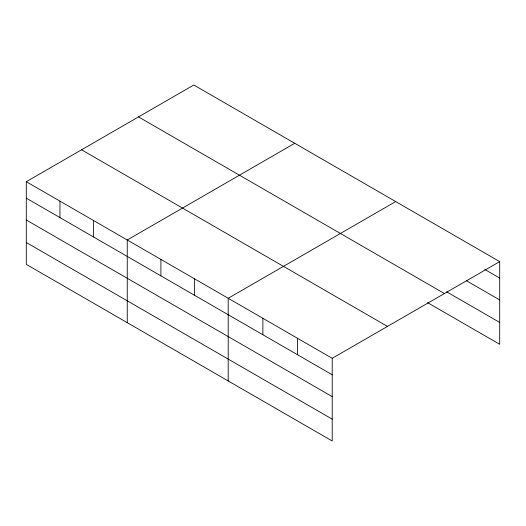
<?xml version="1.0" encoding="UTF-8"?>
<svg xmlns="http://www.w3.org/2000/svg" width="526" height="526" viewBox="0 0 526 526"><rect width="100%" height="100%" fill="white"/><g stroke="black" fill="none" stroke-linecap="round" stroke-linejoin="round"><path stroke-width="0.79" d="M332.215 396.63L332.215 358.318L26.3 181.7L26.3 264.381L332.215 440.998L332.215 396.63L26.3 220.013M427.526 302.628L499.7 344.3L499.7 261.619L193.785 85.002L26.3 181.7M294.738 143.289L127.253 239.987L127.253 322.662M395.69 201.57L228.205 298.268L228.205 380.942M332.215 358.318L499.7 261.619M484.84 269.503L499.7 278.076M466.444 280.733L499.7 299.932M446.633 291.805L499.7 322.445M138.516 116.917L444.431 293.534M81.569 149.792L387.484 326.409M26.3 198.157L332.215 374.775M26.3 242.525L332.215 419.143M297.545 338.303L297.545 354.761M262.875 318.289L262.875 334.746M194.554 278.839L194.554 295.296M160.903 259.417L160.903 275.874M93.602 220.558L93.602 237.016M59.951 201.129L59.951 217.586"/></g></svg>
